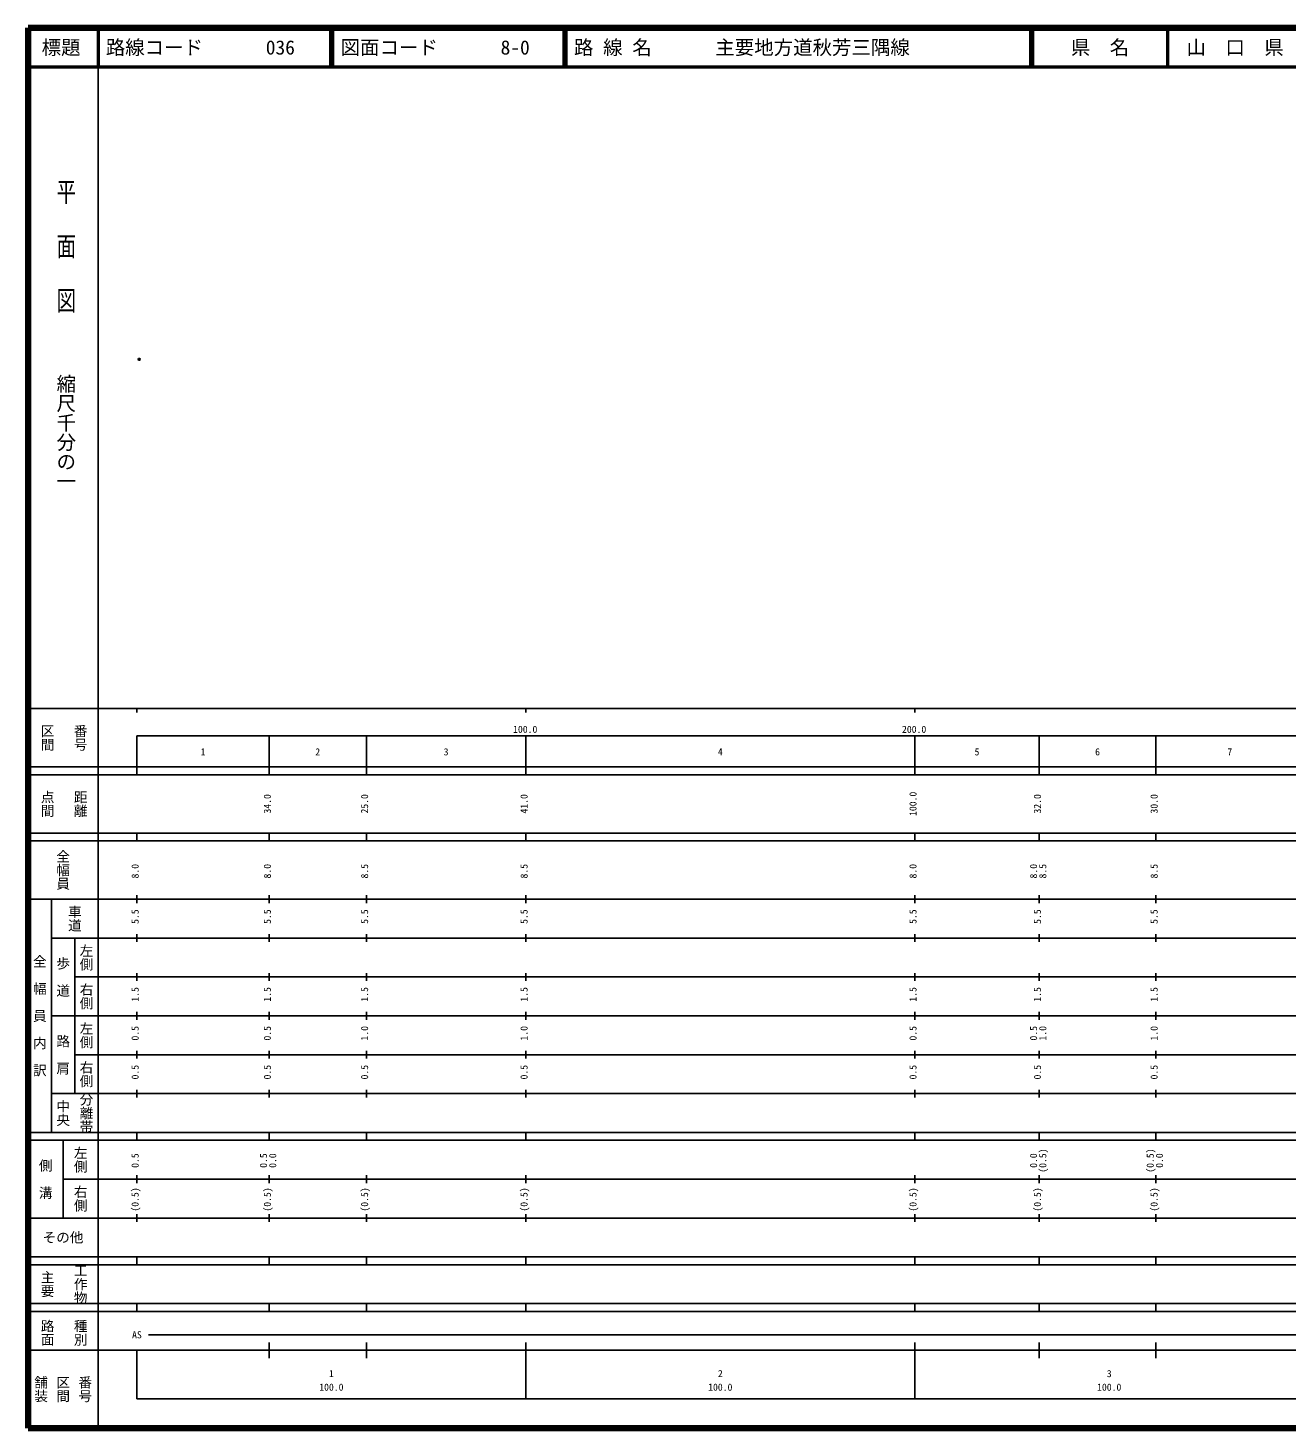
# Model space of a CAD drawing. Units: millimetres on the paper. Extents: x 40 to 680, y 20 to 380.
# Drawn here: x 40 to 363.7, y 20 to 380 of the extents above; entities that cross this region are included whole.
import ezdxf
from ezdxf.enums import TextEntityAlignment as Align

# ---------------------------------------------------------------- set-up
doc = ezdxf.new("R2010")
doc.units = ezdxf.units.MM
doc.header["$PDMODE"] = 32
doc.header["$PDSIZE"] = 0.5
doc.layers.add('M-OTRS', color=6, linetype='Continuous')
doc.layers.add('M-TTL-TXT', color=7, linetype='Continuous')
for name, color, linetype, lineweight in [('M-TTL', 2, 'Continuous', 140), ('M-TTL-BAND', 7, 'Continuous', 25), ('M-TTL-LINE', 7, 'Continuous', 50)]:
    doc.layers.add(name, color=color, linetype=linetype, lineweight=lineweight)
doc.styles.add('@ＭＳ ゴシック', font='')
doc.styles.add('ＭＳ ゴシック', font='')
doc.styles.get('@ＭＳ ゴシック').set_extended_font_data('@MS Gothic')
doc.styles.get('ＭＳ ゴシック').set_extended_font_data('MS Gothic')

msp = doc.modelspace()

# ---------------------------------------------------------------- linework, layer by layer
at = {"layer": 'M-OTRS'}
msp.add_point((68.612, 294.804), dxfattribs=at)
at = {"layer": 'M-TTL'}
for p, q in [((40, 380), (40, 20)), ((680, 380), (40, 380)), ((40, 20), (680, 20))]:
    msp.add_line(p, q, dxfattribs=at)
at = {"layer": 'M-TTL-BAND'}
for p, q in [((58, 370), (58, 20)), ((40, 205), (579, 205)), ((68, 205), (68, 204)), ((168, 205), (168, 204)), ((268, 205), (268, 204)), ((68, 198), (579, 198)), ((68, 198), (68, 188)), ((102, 188), (102, 198)), ((127, 188), (127, 198)), ((168, 188), (168, 198)), ((268, 188), (268, 198)), ((300, 188), (300, 198)), ((330, 188), (330, 198)), ((40, 190), (579, 190)), ((40, 188), (579, 188)), ((40, 173), (579, 173)), ((68, 171), (68, 173)), ((102, 171), (102, 173)), ((127, 171), (127, 173)), ((168, 171), (168, 173)), ((268, 171), (268, 173)), ((300, 171), (300, 173)), ((330, 171), (330, 173)), ((40, 171), (579, 171)), ((40, 156), (579, 156)), ((46, 96), (46, 156)), ((68, 155), (68, 157)), ((102, 155), (102, 157)), ((127, 155), (127, 157)), ((168, 155), (168, 157)), ((268, 155), (268, 157)), ((300, 155), (300, 157)), ((330, 155), (330, 157)), ((46, 146), (579, 146)), ((52, 146), (52, 106)), ((68, 145), (68, 147)), ((102, 145), (102, 147)), ((127, 145), (127, 147)), ((168, 145), (168, 147)), ((268, 145), (268, 147)), ((300, 145), (300, 147)), ((330, 145), (330, 147)), ((68, 135), (68, 137)), ((102, 135), (102, 137)), ((127, 135), (127, 137)), ((168, 135), (168, 137)), ((268, 135), (268, 137)), ((300, 135), (300, 137)), ((330, 135), (330, 137)), ((52, 136), (579, 136)), ((46, 126), (579, 126)), ((68, 125), (68, 127)), ((102, 125), (102, 127)), ((127, 125), (127, 127)), ((168, 125), (168, 127)), ((268, 125), (268, 127)), ((300, 125), (300, 127)), ((330, 125), (330, 127)), ((52, 116), (579, 116)), ((68, 115), (68, 117)), ((102, 115), (102, 117)), ((127, 115), (127, 117)), ((168, 115), (168, 117)), ((268, 115), (268, 117)), ((300, 115), (300, 117)), ((330, 115), (330, 117)), ((46, 106), (579, 106)), ((68, 105), (68, 107)), ((102, 105), (102, 107)), ((127, 105), (127, 107)), ((168, 105), (168, 107)), ((268, 105), (268, 107)), ((300, 105), (300, 107)), ((330, 105), (330, 107)), ((40, 96), (579, 96)), ((40, 94), (579, 94)), ((49, 94), (49, 74)), ((68, 94), (68, 96)), ((102, 94), (102, 96)), ((127, 94), (127, 96)), ((168, 94), (168, 96)), ((268, 94), (268, 96)), ((300, 94), (300, 96)), ((330, 94), (330, 96)), ((49, 84), (579, 84)), ((68, 83), (68, 85)), ((102, 83), (102, 85)), ((127, 83), (127, 85)), ((168, 83), (168, 85)), ((268, 83), (268, 85)), ((300, 83), (300, 85)), ((330, 83), (330, 85)), ((40, 74), (579, 74)), ((68, 73), (68, 75)), ((102, 73), (102, 75)), ((127, 73), (127, 75)), ((168, 73), (168, 75)), ((268, 73), (268, 75)), ((300, 73), (300, 75)), ((330, 73), (330, 75)), ((40, 64), (579, 64)), ((40, 62), (579, 62)), ((68, 62), (68, 64)), ((102, 62), (102, 64)), ((127, 62), (127, 64)), ((168, 62), (168, 64)), ((268, 62), (268, 64)), ((300, 62), (300, 64)), ((330, 62), (330, 64)), ((40, 52), (579, 52)), ((68, 50), (68, 52)), ((102, 50), (102, 52)), ((127, 50), (127, 52)), ((168, 50), (168, 52)), ((268, 50), (268, 52)), ((300, 50), (300, 52)), ((330, 50), (330, 52)), ((40, 50), (579, 50)), ((71, 44), (565, 44)), ((40, 40), (579, 40)), ((68, 40), (68, 27.5)), ((102, 38), (102, 42)), ((127, 38), (127, 42)), ((168, 27.5), (168, 42)), ((268, 27.5), (268, 42)), ((300, 38), (300, 42)), ((330, 38), (330, 42)), ((68, 27.5), (579, 27.5))]:
    msp.add_line(p, q, dxfattribs=at)
at = {"layer": 'M-TTL-LINE'}
for p, q in [((58, 380), (58, 370)), ((117.75, 380), (117.75, 370)), ((118.25, 380), (118.25, 370)), ((177.75, 380), (177.75, 370)), ((178.25, 380), (178.25, 370)), ((297.75, 380), (297.75, 370)), ((298.25, 380), (298.25, 370)), ((333, 380), (333, 370)), ((40, 370), (680, 370))]:
    msp.add_line(p, q, dxfattribs=at)

# ---------------------------------------------------------------- texts
at = {"layer": 'M-TTL-BAND', "style": '@ＭＳ ゴシック', "width": 1.4}
msp.add_text('平  面  図', height=3.666, rotation=270, dxfattribs=at).set_placement((49.777, 306.475), align=Align.MIDDLE_RIGHT)
at = {"layer": 'M-TTL-BAND', "style": '@ＭＳ ゴシック'}
msp.add_text('縮尺千分の一', height=3.666, rotation=270, dxfattribs=at).set_placement((49.777, 261.03), align=Align.MIDDLE_RIGHT)
for s, p in [('区間', (45, 197.5)), ('番号', (53.5, 197.5)), ('点間', (45, 180.5)), ('距離', (53.5, 180.5)), ('全幅員', (49, 163.5)), ('車道', (52, 151)), ('左側', (55, 141)), ('全\u3000幅\u3000員\u3000内\u3000訳', (43, 126)), ('歩\u3000道', (49, 136)), ('右側', (55, 131)), ('左側', (55, 121)), ('路\u3000肩', (49, 116)), ('右側', (55, 111)), ('分離帯', (55, 101)), ('中央', (49, 101)), ('左側', (53.5, 89)), ('側\u3000溝', (44.5, 84)), ('右側', (53.5, 79)), ('工作物', (53.5, 57)), ('主要', (45, 57)), ('路面', (45, 44.5)), ('種別', (53.5, 44.5)), ('舗装', (43.333, 30)), ('区間', (49, 30)), ('番号', (54.667, 30))]:
    msp.add_text(s, height=2.566, rotation=270, dxfattribs=at).set_placement(p, align=Align.MIDDLE_CENTER)
at = {"layer": 'M-TTL-BAND', "style": 'ＭＳ ゴシック'}
for s, p in [('100.0', (167.844, 198.195)), ('200.0', (267.844, 198.195)), ('1', (85, 192.405)), ('2', (114.5, 192.405)), ('3', (147.5, 192.405)), ('4', (218, 192.405)), ('5', (284, 192.405)), ('6', (315, 192.405)), ('7', (349, 192.405)), ('AS', (68, 42.5)), ('1', (118, 32.523)), ('2', (218, 32.523)), ('3', (318, 32.523)), ('100.0', (118, 29.033)), ('100.0', (218, 29.033)), ('100.0', (318, 29.033))]:
    msp.add_text(s, height=1.833, dxfattribs=at).set_placement(p, align=Align.BOTTOM_CENTER)
for s, p in [('34.0', (103, 180.5)), ('25.0', (128, 180.5)), ('41.0', (169, 180.5)), ('100.0', (269, 180.5)), ('32.0', (301, 180.5)), ('30.0', (331, 180.5)), ('8.0', (69, 163.174)), ('8.0', (103, 163.174)), ('8.5', (128, 163.174)), ('8.5', (169, 163.174)), ('8.0', (269, 163.174)), ('8.0', (300, 163.174)), ('8.5', (302.37, 163.174)), ('8.5', (331, 163.174)), ('5.5', (69, 151.5)), ('5.5', (103, 151.5)), ('5.5', (128, 151.5)), ('5.5', (169, 151.5)), ('5.5', (269, 151.5)), ('5.5', (301, 151.5)), ('5.5', (331, 151.5)), ('1.5', (69, 131.5)), ('1.5', (103, 131.5)), ('1.5', (128, 131.5)), ('1.5', (169, 131.5)), ('1.5', (269, 131.5)), ('1.5', (301, 131.5)), ('1.5', (331, 131.5)), ('0.5', (69, 121.5)), ('0.5', (103, 121.5)), ('1.0', (128, 121.5)), ('1.0', (169, 121.5)), ('0.5', (269, 121.5)), ('0.5', (300, 121.5)), ('1.0', (302.37, 121.5)), ('1.0', (331, 121.5)), ('0.5', (69, 111.5)), ('0.5', (103, 111.5)), ('0.5', (128, 111.5)), ('0.5', (169, 111.5)), ('0.5', (269, 111.5)), ('0.5', (301, 111.5)), ('0.5', (331, 111.5)), ('0.5', (69, 88.764)), ('0.5', (102, 88.764)), ('0.0', (104.37, 88.764)), ('0.0', (300, 88.764)), ('(0.5)', (302.37, 88.764)), ('(0.5)', (330, 88.764)), ('0.0', (332.37, 88.764)), ('(0.5)', (69, 78.764)), ('(0.5)', (103, 78.764)), ('(0.5)', (128, 78.764)), ('(0.5)', (169, 78.764)), ('(0.5)', (269, 78.764)), ('(0.5)', (301, 78.764)), ('(0.5)', (331, 78.764))]:
    msp.add_text(s, height=1.833, rotation=90, dxfattribs=at).set_placement(p, align=Align.BOTTOM_CENTER)
msp.add_text('その他', height=2.566, dxfattribs=at).set_placement((49, 69), align=Align.MIDDLE_CENTER)
at = {"layer": 'M-TTL-TXT', "style": 'ＭＳ ゴシック'}
for s, p in [('標題', (48.5, 375)), ('県\u3000名', (315.625, 375)), ('山\u3000口\u3000県', (350.375, 375))]:
    msp.add_text(s, height=3.666, dxfattribs=at).set_placement(p, align=Align.MIDDLE_CENTER)
for s, p in [('路線コード', (60, 375)), ('036', (101.142, 375)), ('図面コード', (120.38, 375)), ('8-0', (161.521, 375)), ('路 線 名', (180.38, 375)), ('主要地方道秋芳三隅線', (216.734, 375))]:
    msp.add_text(s, height=3.666, dxfattribs=at).set_placement(p, align=Align.MIDDLE_LEFT)

doc.saveas('drawing.dxf')
